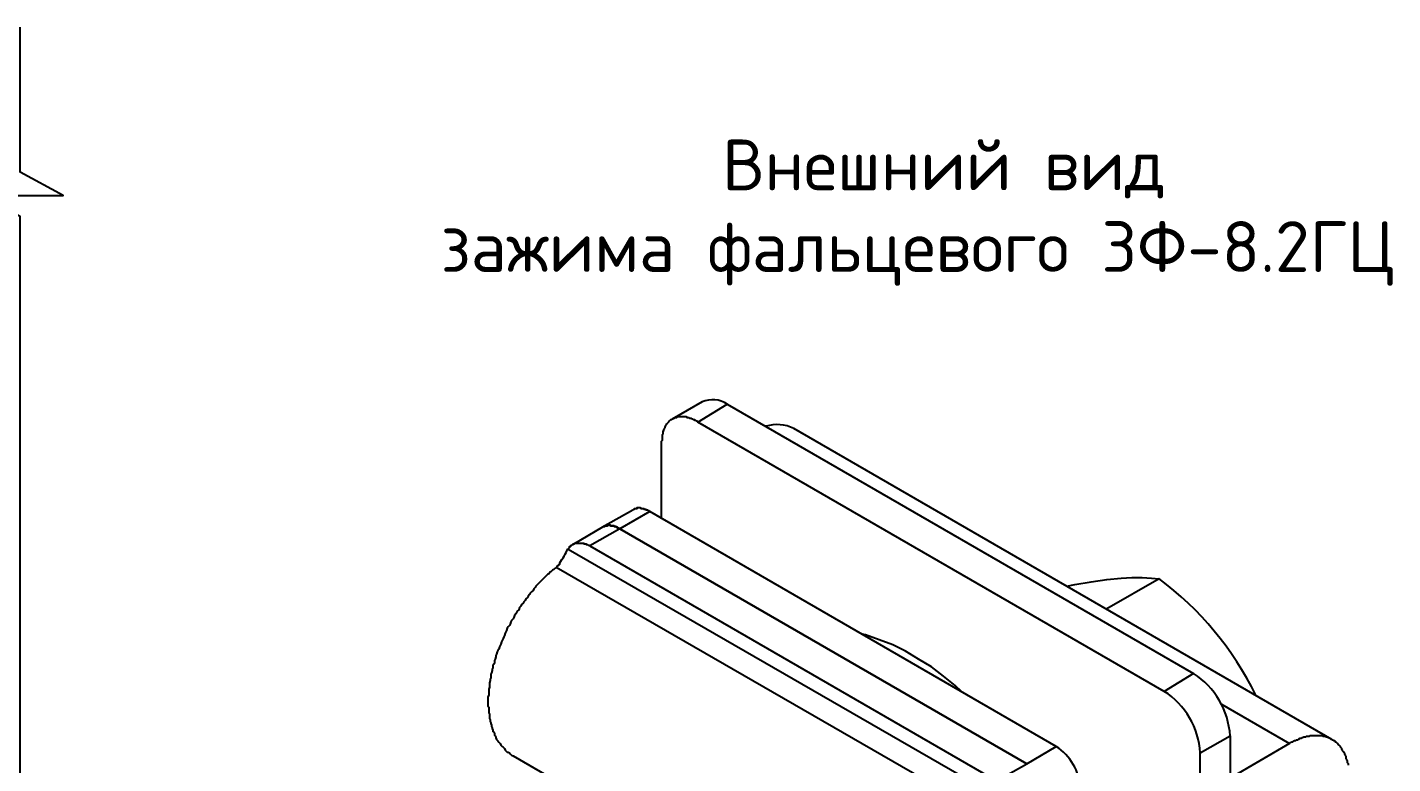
# Model space of a CAD drawing. Header units: millimetres. Extents: x -42533 to 645315, y 3457 to 82611.
# Drawn here: x 634837 to 642909, y 30821 to 35175 of the extents above; entities that cross this region are included whole.
import ezdxf

# ---------------------------------------------------------------- set-up
doc = ezdxf.new("R2010")
doc.units = ezdxf.units.MM
doc.layers.add('PDF _0', color=7, linetype='Continuous')
doc.layers.add('PDF _Текст', color=7, linetype='Continuous')
doc.styles.add('PDF ISOCPEUR', font='isocpeur.ttf')

msp = doc.modelspace()

# ---------------------------------------------------------------- linework, layer by layer
at = {"layer": 'PDF _0', "lineweight": 25}
for points in [[(634794.4, 28105.8), (634794.4, 30028.6), (634561.5, 30147.2), (635048.6, 30147.2), (634794.4, 30287), (634794.4, 34056.4), (634561.5, 34179.3), (635048.6, 34179.3), (634794.4, 34319), (634794.4, 35174.6)], [(638801.1, 32840.9), (638974.7, 32946.8), (641731.9, 31354.3), (641558.3, 31248.4), (638801.1, 32840.9), (638796.9, 32845.1), (638792.6, 32845.1), (638788.4, 32849.4), (638784.1, 32849.4), (638784.1, 32853.6), (638779.9, 32853.6), (638775.7, 32853.6), (638771.4, 32857.8), (638767.2, 32857.8), (638763, 32862.1), (638758.7, 32862.1), (638754.5, 32862.1), (638750.3, 32866.3), (638746, 32866.3), (638741.8, 32866.3), (638737.6, 32866.3), (638733.3, 32870.5), (638729.1, 32870.5), (638724.9, 32870.5), (638720.6, 32870.5), (638716.4, 32870.5), (638712.1, 32870.5), (638707.9, 32870.5), (638703.7, 32870.5), (638699.4, 32870.5), (638695.2, 32870.5), (638691, 32870.5), (638686.7, 32870.5), (638682.5, 32870.5), (638678.3, 32870.5), (638674, 32866.3), (638669.8, 32866.3), (638665.6, 32866.3), (638661.3, 32862.1), (638657.1, 32862.1), (638652.9, 32862.1), (638652.9, 32857.8), (638648.6, 32857.8), (638644.4, 32853.6), (638640.1, 32853.6), (638635.9, 32849.4), (638631.7, 32845.1), (638627.4, 32840.9), (638623.2, 32836.6), (638619, 32832.4), (638614.7, 32828.2), (638614.7, 32823.9), (638610.5, 32819.7), (638610.5, 32815.5), (638606.3, 32811.2), (638606.3, 32807), (638602, 32802.8), (638602, 32798.5), (638597.8, 32794.3), (638597.8, 32790.1), (638597.8, 32785.8), (638593.6, 32785.8), (638593.6, 32781.6), (638593.6, 32777.4), (638593.6, 32773.1), (638593.6, 32768.9), (638589.3, 32764.6), (638589.3, 32760.4), (638589.3, 32756.2), (638589.3, 32751.9), (638589.3, 32747.7), (638589.3, 32743.5), (638589.3, 32739.2), (638589.3, 32735), (638589.3, 32730.8), (638585.1, 32726.5), (638585.1, 32722.3), (638585.1, 32269.1)], [(640694.3, 30553.8), (638034.5, 32087), (638034.5, 32091.2), (638038.7, 32091.2), (638038.7, 32095.5), (638043, 32099.7), (638043, 32103.9), (638047.2, 32103.9), (638047.2, 32108.2), (638051.4, 32108.2), (638051.4, 32112.4), (638055.7, 32112.4), (638059.9, 32116.6), (638064.1, 32116.6), (638064.1, 32120.9), (638068.4, 32120.9), (638072.6, 32120.9), (638072.6, 32125.1), (638076.8, 32125.1), (638081.1, 32125.1), (638085.3, 32125.1), (638089.6, 32125.1), (638093.8, 32125.1), (638098, 32125.1), (638102.3, 32125.1), (638106.5, 32125.1), (638110.7, 32125.1), (638115, 32125.1), (638119.2, 32125.1), (638123.4, 32125.1), (638127.7, 32125.1), (638127.7, 32120.9), (638131.9, 32120.9), (638136.1, 32120.9), (638140.4, 32120.9), (638140.4, 32116.6), (638144.6, 32116.6), (638148.8, 32116.6), (638153.1, 32112.4), (638157.3, 32112.4), (638161.6, 32108.2), (640567.2, 30719), (640745.1, 30820.6), (640918.8, 30922.3), (638517.3, 32311.5), (638513.1, 32311.5), (638513.1, 32315.7), (638508.8, 32315.7), (638504.6, 32319.9), (638500.4, 32319.9), (638496.1, 32319.9), (638496.1, 32324.2), (638491.9, 32324.2), (638487.7, 32324.2), (638483.4, 32324.2), (638483.4, 32328.4), (638479.2, 32328.4), (638475, 32328.4), (638470.7, 32328.4), (638466.5, 32328.4), (638462.3, 32332.6), (638458, 32332.6), (638453.8, 32332.6), (638449.6, 32332.6), (638445.3, 32332.6), (638441.1, 32332.6), (638441.1, 32328.4), (638436.8, 32328.4), (638432.6, 32328.4), (638428.4, 32328.4), (638424.1, 32328.4), (638424.1, 32324.2), (638419.9, 32324.2), (638415.7, 32319.9), (638237.8, 32218.3), (638064.1, 32116.6)], [(638517.3, 32311.5), (638339.4, 32209.8), (638161.6, 32108.2)], [(637987.9, 32006.5), (637983.7, 32006.5), (637983.7, 32002.3), (637983.7, 31998), (637979.4, 31998), (637979.4, 31993.8), (637975.2, 31993.8), (637975.2, 31989.6), (637971, 31989.6), (637966.7, 31985.3), (637962.5, 31981.1), (637958.3, 31976.9), (637949.8, 31968.4), (637941.3, 31964.2), (637932.8, 31955.7), (637924.4, 31951.5), (637920.1, 31943), (637911.7, 31938.8), (637903.2, 31930.3), (637894.7, 31921.8), (637890.5, 31917.6), (637882, 31909.1), (637873.5, 31900.6), (637865.1, 31892.2), (637860.8, 31887.9), (637852.4, 31879.5), (637843.9, 31871), (637839.7, 31862.5), (637831.2, 31854), (637827, 31845.6), (637818.5, 31837.1), (637810, 31828.6), (637805.8, 31820.2), (637797.3, 31811.7), (637793.1, 31803.2), (637784.6, 31794.8), (637780.4, 31786.3), (637771.9, 31777.8), (637767.7, 31769.3), (637759.2, 31760.9), (637755, 31752.4), (637746.5, 31743.9), (637742.3, 31731.2), (637733.8, 31722.7), (637729.5, 31714.3), (637725.3, 31705.8), (637716.8, 31697.3), (637712.6, 31684.6), (637708.4, 31676.2), (637699.9, 31667.7), (637695.7, 31659.2), (637691.4, 31646.5), (637687.2, 31638), (637678.7, 31629.6), (637674.5, 31621.1), (637670.3, 31608.4), (637666, 31599.9), (637661.8, 31591.5), (637657.5, 31578.7), (637653.3, 31570.3), (637649.1, 31561.8), (637644.8, 31549.1), (637640.6, 31540.6), (637636.4, 31527.9), (637632.1, 31519.5), (637627.9, 31511), (637623.7, 31498.3), (637619.4, 31489.8), (637615.2, 31481.3), (637611, 31468.6), (637606.7, 31460.2), (637606.7, 31451.7), (637602.5, 31439), (637598.2, 31430.5), (637598.2, 31417.8), (637594, 31409.3), (637589.8, 31400.9), (637589.8, 31388.2), (637585.5, 31379.7), (637585.5, 31371.2), (637581.3, 31358.5), (637577.1, 31350), (637577.1, 31341.6), (637577.1, 31328.9), (637572.8, 31320.4), (637572.8, 31311.9), (637568.6, 31299.2), (637568.6, 31290.7), (637568.6, 31282.3), (637568.6, 31273.8), (637564.4, 31261.1), (637564.4, 31252.6), (637564.4, 31244.2), (637564.4, 31235.7), (637564.4, 31227.2), (637560.1, 31214.5), (637560.1, 31206), (637560.1, 31197.6), (637560.1, 31189.1), (637560.1, 31180.6), (637560.1, 31172.2), (637560.1, 31163.7), (637564.4, 31155.2), (637564.4, 31146.7), (637564.4, 31138.3), (637564.4, 31129.8), (637564.4, 31121.3), (637568.6, 31112.9), (637568.6, 31104.4), (637568.6, 31095.9), (637568.6, 31087.4), (637572.8, 31079), (637572.8, 31070.5), (637577.1, 31062), (637577.1, 31057.8), (637581.3, 31049.3), (637581.3, 31040.9), (637585.5, 31032.4), (637585.5, 31028.2), (637589.8, 31019.7), (637589.8, 31011.2), (637594, 31007), (637598.2, 30998.5), (637598.2, 30990), (637602.5, 30985.8), (637606.7, 30977.3), (637606.7, 30973.1), (637611, 30964.6), (637615.2, 30960.4), (637619.4, 30956.2), (637623.7, 30947.7), (637627.9, 30943.4), (637632.1, 30939.2), (637636.4, 30930.7), (637640.6, 30926.5), (637644.8, 30922.3), (637649.1, 30918), (637653.3, 30913.8), (637657.5, 30909.6), (637661.8, 30901.1), (637666, 30896.9), (637670.3, 30892.6), (637674.5, 30888.4), (637678.7, 30888.4), (637687.2, 30884.2), (637691.4, 30879.9), (637695.7, 30875.7), (637699.9, 30871.4), (637708.4, 30867.2), (638051.4, 30668.1)], [(640651.9, 30431), (637962.5, 31981.1)], [(640982.3, 31871), (641028.9, 31879.5), (641126.3, 31896.4), (641219.5, 31909.1), (641304.2, 31917.6), (641367.7, 31921.8), (641427, 31921.8), (641482.1, 31917.6), (641528.7, 31913.3), (641219.5, 31735.5)], [(640359.7, 31248.4), (640321.6, 31282.3), (640253.8, 31337.3), (640181.8, 31392.4), (640105.6, 31439), (640029.3, 31485.6), (639953.1, 31523.7), (639872.6, 31553.3), (639792.2, 31583), (639775.2, 31587.2)], [(641897.1, 31172.2), (642299.5, 30939.2)], [(641770.1, 26962.2), (641770.1, 30884.2), (641948, 30985.8), (641948, 27063.9)], [(642646.8, 30812.1), (642646.8, 30820.6), (642642.5, 30824.9), (642642.5, 30829.1), (642642.5, 30837.6), (642638.3, 30841.8), (642638.3, 30846), (642634.1, 30850.3), (642634.1, 30854.5), (642634.1, 30863), (642629.8, 30867.2), (642629.8, 30871.4), (642625.6, 30875.7), (642625.6, 30879.9), (642621.4, 30884.2), (642621.4, 30888.4), (642617.1, 30892.6), (642612.9, 30896.9), (642612.9, 30901.1), (642608.7, 30905.3), (642608.7, 30909.6), (642604.4, 30913.8), (642600.2, 30918), (642600.2, 30922.3), (642596, 30926.5), (642591.7, 30930.7), (642587.5, 30935), (642583.3, 30939.2), (642579, 30943.4), (642574.8, 30947.7), (642570.5, 30947.7), (642570.5, 30951.9), (642566.3, 30956.2), (642562.1, 30956.2), (642557.8, 30960.4), (642553.6, 30960.4), (642549.4, 30964.6), (642545.1, 30964.6), (642540.9, 30968.9), (642536.7, 30968.9), (642532.4, 30973.1), (642528.2, 30973.1), (642524, 30977.3), (642519.7, 30977.3), (642515.5, 30977.3), (642511.3, 30981.6), (642507, 30981.6), (642502.8, 30981.6), (642498.5, 30981.6), (642494.3, 30985.8), (642490.1, 30985.8), (642485.8, 30985.8), (642481.6, 30985.8), (642473.1, 30985.8), (642468.9, 30985.8), (642464.7, 30985.8), (642460.4, 30985.8), (642456.2, 30985.8), (642452, 30985.8), (642443.5, 30985.8), (642439.3, 30985.8), (642435, 30985.8), (642430.8, 30985.8), (642426.5, 30985.8), (642418.1, 30985.8), (642413.8, 30981.6), (642409.6, 30981.6), (642405.4, 30981.6), (642396.9, 30981.6), (642392.7, 30977.3), (642388.4, 30977.3), (642384.2, 30977.3), (642375.7, 30973.1), (642371.5, 30973.1), (642367.3, 30968.9), (642358.8, 30968.9), (642354.5, 30964.6), (642350.3, 30964.6), (642346.1, 30960.4), (642337.6, 30960.4), (642333.4, 30956.2), (642329.1, 30956.2), (642320.7, 30951.9), (642316.4, 30947.7), (642312.2, 30947.7), (642303.7, 30943.4), (642299.5, 30939.2), (641948, 30735.9)]]:
    msp.add_lwpolyline(points, dxfattribs=at)
for points in [[(638974.7, 32946.8, 0.257709), (638826.5, 32959.5), (638648.6, 32857.8)], [(642549.4, 30964.6), (639368.6, 32802.8, 0.190615), (639203.4, 32815.5)]]:
    msp.add_lwpolyline(points, format="xyb", dxfattribs=at)
for points in [[(638237.8, 32218.3), (638242, 32222.5), (638246.3, 32222.5), (638250.5, 32222.5), (638250.5, 32226.8), (638254.7, 32226.8), (638259, 32226.8), (638263.2, 32226.8), (638267.4, 32226.8), (638267.4, 32231), (638271.7, 32231), (638275.9, 32231), (638280.1, 32231), (638284.4, 32231), (638284.4, 32226.8), (638288.6, 32226.8), (638292.8, 32226.8), (638297.1, 32226.8), (638301.3, 32226.8), (638305.6, 32226.8), (638305.6, 32222.5), (638309.8, 32222.5), (638314, 32222.5), (638318.3, 32222.5), (638318.3, 32218.3), (638322.5, 32218.3), (638326.7, 32218.3), (638326.7, 32214), (638331, 32214), (638335.2, 32214), (638339.4, 32209.8), (638335.2, 32214), (638331, 32214), (638326.7, 32214), (638326.7, 32218.3), (638322.5, 32218.3), (638318.3, 32218.3), (638318.3, 32222.5), (638314, 32222.5), (638309.8, 32222.5), (638305.6, 32222.5), (638305.6, 32226.8), (638301.3, 32226.8), (638297.1, 32226.8), (638292.8, 32226.8), (638288.6, 32226.8), (638284.4, 32226.8), (638284.4, 32231), (638280.1, 32231), (638275.9, 32231), (638271.7, 32231), (638267.4, 32231), (638267.4, 32226.8), (638263.2, 32226.8), (638259, 32226.8), (638254.7, 32226.8), (638250.5, 32226.8), (638250.5, 32222.5), (638246.3, 32222.5), (638242, 32222.5)], [(638339.4, 32209.8), (640745.1, 30820.6)]]:
    msp.add_lwpolyline(points, close=True, dxfattribs=at)
for centre, radius, start, end in [((637540.7, 32323.4), 544.2, 324.61305, 334.6326), ((640382.7, 30383.5), 1912.3, 26.14196, 53.23976), ((641469.3, 30952.8), 479.8, 3.94781, 56.81044), ((641309.7, 30860.2), 461, 2.98188, 57.36516), ((640749.4, 30658), 313.9, 3.40666, 57.35159)]:
    msp.add_arc(centre, radius, start, end, dxfattribs=at)

# ---------------------------------------------------------------- texts
at = {"layer": 'PDF _Текст', "color": 7, "char_height": 300.041, "attachment_point": 4, "style": 'PDF ISOCPEUR'}
for s, insert in [('Внешний вид', (638944.8, 34337.2)), ('зажима фальцевого ЗФ-8.2ГЦ', (637280.2, 33837.4))]:
    msp.add_mtext(s, dxfattribs=dict(at, insert=insert))

doc.saveas('drawing.dxf')
